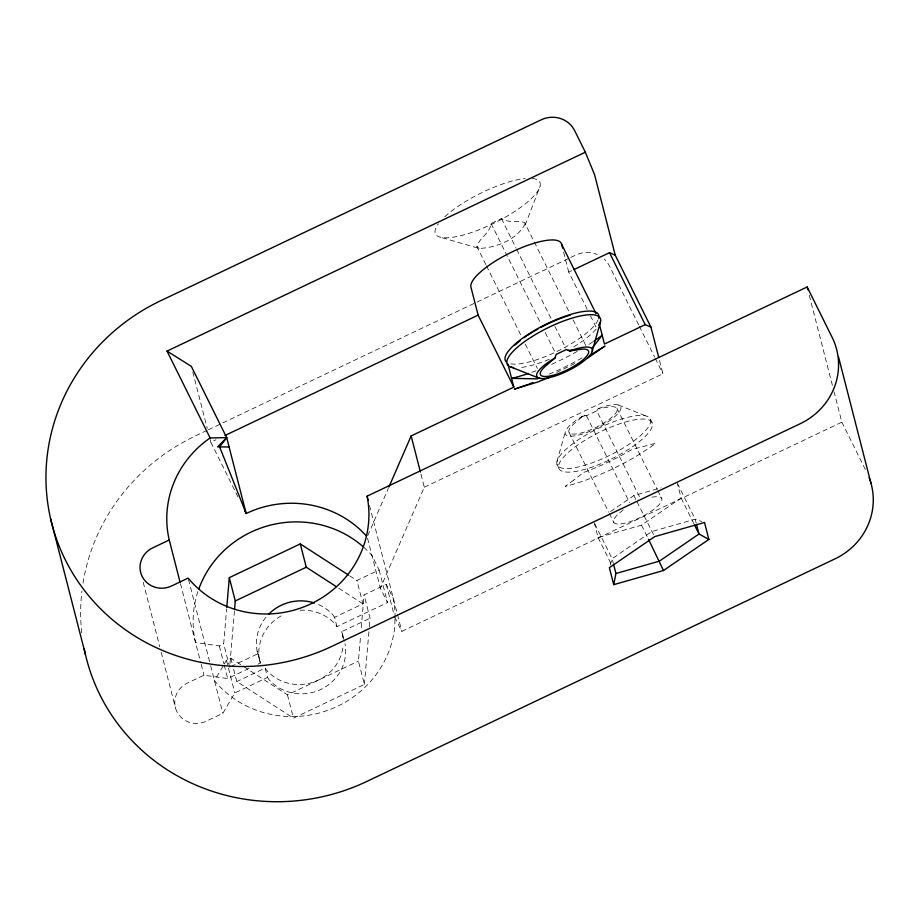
<?xml version="1.0" encoding="UTF-8"?>
<svg xmlns="http://www.w3.org/2000/svg" width="919" height="919" viewBox="0 0 919 919"><rect width="100%" height="100%" fill="white"/><g stroke="black" fill="none" stroke-linecap="round" stroke-linejoin="round"><path stroke-width="0.69" stroke-dasharray="4.59 3.45" d="M394.952 619.372L394.825 626.253A101.331 97.058 -14.4 0 1 322.58 712.053A101.331 97.058 -14.4 0 1 214.483 680.669L223.639 665.103M394.975 618.005L395.101 611.652L393.412 598.74L386.279 584.346L364.062 594.903L361.064 630.112M485.818 264.5L476.904 246.522C479.201 237.791 490.068 233.472 491.091 223.501L501.441 218.584C508.575 223.225 517.121 220.376 524.531 222.421L569.24 312.173M525.231 223.547C517.707 239.319 496.053 248.015 479.017 248.383L439.776 237.033M234.448 610.871L229.658 667.16L223.673 643.851L226.66 608.78M233.633 669.216L236.803 681.553L293.437 718.164L364.418 684.414L358.433 661.106L360.593 635.753M364.418 684.414L369.208 628.079M369.323 626.666L370.047 618.211L364.062 594.903M557.006 461.395L565.277 431.919M610.159 565.128L612.123 558.695L651.755 531.55L695.178 519.212L701.852 521.533M525.197 225.017L540.073 186.281M367.772 535.593L388.312 488.391M300.111 610.285A43.549 41.711 -14.4 0 1 335.366 624.288L336.94 626.62L387.508 602.577L380.363 588.183L424.314 487.219L420.753 473.365M224.351 663.909L226.465 660.324L230.818 658.245L241.502 665.149M249.083 668.389L227.694 678.555L203.961 675.189L187.396 683.07A22.171 21.229 -14.4 0 0 176.873 711.616A22.171 21.229 -14.4 0 0 206.304 721.174L222.869 713.293L234.839 692.96L267.544 677.406L265.154 668.079L236.803 681.553M596.776 410.873L598.269 408.61L608.78 406.991A26.8 7.547 -26.4 0 1 611.48 417.548A26.8 7.547 -26.4 0 1 577.316 433.791A26.8 7.547 -26.4 0 1 574.593 423.234L583.565 415.606L586.494 415.767L596.776 410.873L639.934 497.673M623.243 509.815L619.257 513.216A26.8 7.547 -26.4 0 0 621.956 523.761A26.8 7.547 -26.4 0 0 656.132 507.518A26.8 7.547 -26.4 0 0 653.432 496.972L649.572 497.57M610.584 511.527L633.892 495.559L661.037 487.851M594.26 522.704L598.062 537.512L641.496 525.174L681.128 498.029L677.671 484.566M598.269 408.61A30.844 8.685 -26.4 0 1 617.43 414.113A30.844 8.685 -26.4 0 1 572.56 436.088A30.844 8.685 -26.4 0 1 581.463 416.847L583.565 415.606M574.892 363.476L556.811 372.356M207.062 430.379L195.402 435.916A200.997 192.519 -14.4 0 0 82.825 584.335M208.349 429.759L569.504 258.067M570.802 257.446L575.972 254.988A25.123 24.066 -14.4 0 1 597.155 254.448M237.975 496.938L210.819 442.223L215.976 439.764M587.23 309.335L568.735 272.058L572.56 270.243M424.314 487.219L662.921 373.78L659.405 360.076M197.884 591.595A101.331 97.058 -14.4 0 0 195.575 642.565L219.319 645.931L223.673 643.851M349.679 575.834L356.917 580.509L379.133 569.952L371.988 555.547A101.331 97.058 -14.4 0 0 362.66 546.277M230.945 666.551L258.009 653.685L257.113 651.031A43.549 41.711 -14.4 0 1 267.67 615.248M336.94 626.62L334.55 617.292L362.902 603.817L356.917 580.509M257.883 664.207L260.399 663.013L258.009 653.685M343.407 638.349L341.696 631.686L370.047 618.211M394.653 616.982L401.798 631.376L841.85 422.166L834.061 391.816M243.88 666.689L287.452 694.844L358.433 661.106M581.463 416.847L585.001 415.652M618.418 405.026L646.482 416.123M479.017 248.383L476.904 246.522M338.801 588.24L362.902 603.817M334.55 617.292L332.977 614.972A43.549 41.711 -14.4 0 0 315.803 603.473M265.154 668.079L266.728 670.41A43.549 41.711 -14.4 0 0 313.138 682.231A43.549 41.711 -14.4 0 0 343.143 645.241M267.544 677.406L269.129 679.727A43.549 41.711 -14.4 0 0 320.823 689.445A43.549 41.711 -14.4 0 0 344.981 643.668M653.558 534.582L636.442 500.706M841.85 422.166L866.226 471.298M638.682 324.935L609.343 265.809A25.123 24.066 -14.4 0 0 604.311 259.078M639.325 326.222L654.638 357.077M655.27 358.364L662.921 373.78M650.572 419.73A51.923 14.624 -26.4 0 1 583.519 465.646A51.923 14.624 -26.4 0 1 577.178 440.569A51.923 14.624 -26.4 0 1 650.572 419.73L652.364 423.326A51.923 14.612 -26.4 0 1 585.357 469.218A51.923 14.612 -26.4 0 1 578.913 444.199A51.923 14.612 -26.4 0 1 652.364 423.326M677.326 483.222L695.178 519.212L696.223 523.244M681.128 498.029L693.879 523.727M590.423 315.768L596.155 327.336M573.065 319.881L585.817 345.567M616.948 408.3L657.131 489.276M657.774 490.562L661.6 498.27M501.441 218.584L516.087 248.107M516.731 249.394L551.124 318.709M554.95 326.417L565.782 348.244M633.892 495.559L635.81 499.419M641.496 525.174L648.515 539.315M491.091 223.501L540.832 323.614M545.289 332.609L555.501 353.137M586.494 415.767L629.584 502.601M569.137 432.481L608.688 512.182M609.32 513.468L613.789 522.463M486.45 265.775L521.464 336.388M525.289 344.085L537.385 368.473M594.903 523.991L612.123 558.695L613.157 562.738M598.062 537.512L611.457 564.507M556.937 464.244L558.729 467.84M341.696 631.686L344.292 641.002M257.113 651.031L260.399 663.013M809.26 295.252L833.705 390.437M563.6 252.082L568.735 272.058M369.484 505.507L401.798 631.376M386.279 584.346L393.952 614.26M379.133 569.952L387.508 602.577M367.543 538.235L380.363 588.183M287.452 694.844L293.437 718.164M192.76 371.896L207.28 428.426M210.106 439.466L210.819 442.223M230.818 658.245L232.231 663.736M226.465 660.324L234.839 692.96M219.319 645.931L223.857 663.598M224.202 664.965L227.694 678.555M188.498 579.429L210.279 664.276M210.635 665.643L222.869 713.293M180.446 583.599L200.813 662.955M201.169 664.311L203.961 675.189M143.215 582.301L159.768 646.792M161.181 652.283L175.529 708.17M598.2 319.709A51.923 14.624 -26.4 0 1 559.223 350.334A51.923 14.624 -26.4 0 1 510.447 363.775M592.766 341.902A85.421 24.055 -26.4 0 1 586.816 345.728M577.27 351.391A85.421 24.055 -26.4 0 1 550.699 364.763M536.053 370.759A85.421 24.055 -26.4 0 1 531.033 372.586M81.768 632.938A200.997 192.519 -14.4 0 1 81.917 591.055M532.296 178.435A58.207 16.381 -26.4 0 1 492.952 223.696A58.207 16.381 -26.4 0 1 438.363 223.799M444.807 216.735A58.207 16.381 -26.4 0 1 525.197 178.516M596.144 329.163A51.923 14.624 -26.4 0 1 573.249 347.175M549.275 359.306A51.923 14.624 -26.4 0 1 520.269 367.554M581.991 357.928A85.421 24.043 -26.4 0 1 549.367 374.067M259.514 660.359A43.549 41.711 -14.4 0 1 283.672 614.581M342.592 634.34A43.549 41.711 -14.4 0 1 343.143 638.395M573.904 480.017L565.174 486.346A85.421 24.055 -26.4 0 0 655.787 443.268L631.87 449.506A85.421 24.043 -26.4 0 1 583.68 472.412L573.904 480.017"/><path stroke-width="1.38" d="M226.775 607.367L229.302 577.649L300.283 543.91L348.485 575.053M234.563 609.446L235.287 600.957L229.302 577.649M613.731 584.645L609.377 567.689L654.776 536.604L704.517 522.463L708.871 539.419L663.484 570.515L613.731 584.645L615.925 573.502L613.501 564.082M592.238 351.276L600.498 321.799M554.984 358.019L556.133 354.424L566.414 349.519L569.7 351.024L580.199 349.404A26.8 7.547 -26.4 0 1 582.899 359.949A26.8 7.547 -26.4 0 1 548.735 376.204A26.8 7.547 -26.4 0 1 546.035 365.647L554.984 358.019A30.844 8.685 -26.4 0 0 542.509 378.571A30.844 8.685 -26.4 0 0 587.678 357.732A30.844 8.685 -26.4 0 0 571.905 350.219L568.091 350.311M388.886 487.081L411.149 435.939L513.836 387.117L507.931 364.085M167.028 351.092L210.129 437.949A101.331 97.058 -14.4 0 0 169.245 540.004L152.692 547.873A22.171 21.229 -14.4 0 0 142.158 576.42A22.171 21.229 -14.4 0 0 171.6 585.977L188.154 578.097A101.331 97.058 -14.4 0 0 309.703 604.403A101.331 97.058 -14.4 0 0 367.083 496.18L807.135 286.969L832.143 337.353A66.995 64.169 -14.4 0 1 800.311 423.659L332.15 646.229A200.997 192.519 -14.4 0 1 65.203 559.637A200.997 192.519 -14.4 0 1 160.699 300.72L541.268 119.792A25.123 24.066 -14.4 0 1 574.639 130.613L585.346 152.209L167.028 351.092L191.347 366.382L226.706 437.639L219.63 446.921L246.177 513.48L252.07 510.895A101.331 97.058 -14.4 0 1 366.267 535.857M591.87 348.45L602.209 335.297A85.421 24.055 -26.4 0 1 593.869 341.179M244.913 510.941L246.177 513.48L226.706 437.639L217.619 446.91L229.095 446.967M587.379 358.249L604.978 346.072L592.353 353.792M225.017 435.468L478.121 315.137L470.942 287.165A50.246 14.153 -26.4 0 1 512.653 251.645A50.246 14.153 -26.4 0 1 561.555 244.086L595.994 313.505M573.835 269.635L609.504 252.679L615.236 255.183L650.951 327.164L658.705 357.33M650.951 327.164L645.23 324.66L604.449 344.039L599.211 323.603M235.287 600.957L306.268 567.218L336.388 586.69M528.999 384.073L532.905 382.511M549.642 377.238L537.546 382.074L514.364 389.151L527.667 384.533M569.7 351.024L571.905 350.219M615.925 573.502L659.348 561.164L698.98 534.019L708.871 539.419M210.129 437.949L226.706 437.639M511.033 367.072L539.085 378.157M609.504 252.679L645.23 324.66M694.523 525.013L698.98 534.019L696.568 524.6M648.515 539.315L663.484 570.515M478.121 315.137L513.836 387.117M585.346 152.209L594.57 174.679L615.236 255.183M838.576 357.123L870.902 482.992M807.135 286.969L807.847 289.726M561.555 244.086L562.577 248.084M411.149 435.939L420.397 471.975M367.083 496.18L368.105 500.177M300.283 543.91L306.268 567.218M169.245 540.004L180.09 582.232M50.671 519.028L85.375 654.225M528.414 373.493A85.421 24.055 -26.4 0 1 511.596 378.375L537.236 378.846A85.421 24.043 -26.4 0 0 539.637 377.939M84.238 648.952A200.997 192.519 -14.4 0 0 366.865 781.426L835.026 558.855A66.995 64.169 -14.4 0 0 869.121 477.685M198.768 589.056A101.331 97.058 -14.4 0 1 362.66 546.277M514.95 345.119A50.246 14.153 -26.4 0 1 520.085 340.742M524.071 337.755A50.246 14.153 -26.4 0 1 526.196 336.262M527.299 335.527A50.246 14.153 -26.4 0 1 533.089 331.839M534.307 331.116A50.246 14.153 -26.4 0 1 538.029 328.968M540.556 327.578A50.246 14.153 -26.4 0 1 555.168 320.57M556.294 320.099A50.246 14.153 -26.4 0 1 570.308 315.079M506.495 362.04A51.923 14.624 -26.4 0 1 548.31 323.132A51.923 14.624 -26.4 0 1 598.706 318.204M513.572 367.589A51.923 14.624 -26.4 0 1 547.345 328.072A51.923 14.624 -26.4 0 1 599.004 325.234M268.647 614.225A43.549 41.711 -14.4 0 1 314.482 603.025"/></g></svg>
